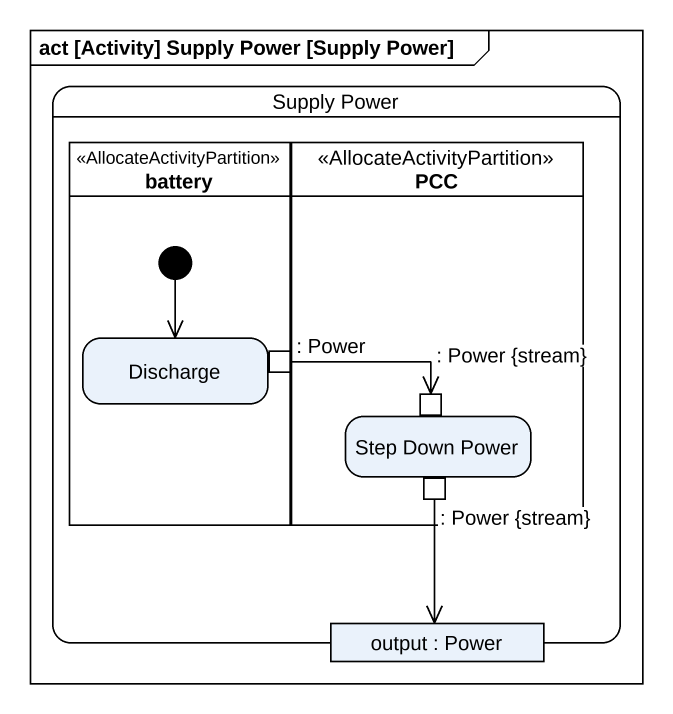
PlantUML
@startuml
mainframe act [Activity] Supply Power [Supply Power]
hide empty description
state "Supply Power" as Supply_Power {
  state battery <<AllocateActivityPartition>> {
    state Discharge {
      state ": Power" as Power <<outputPin>>
    }
    [*] --> Discharge
  }
  state PCC <<AllocateActivityPartition>> {
    state "Step Down Power" as Step_Down_Power {
      state ": Power {stream}" as Power_stream <<inputPin>>
      state ": Power {stream}" as Power_stream_2 <<outputPin>>
    }
  }
  state "output : Power" as output <<object>>
}
Power -right-> Power_stream
Power_stream_2 --> output
@enduml
